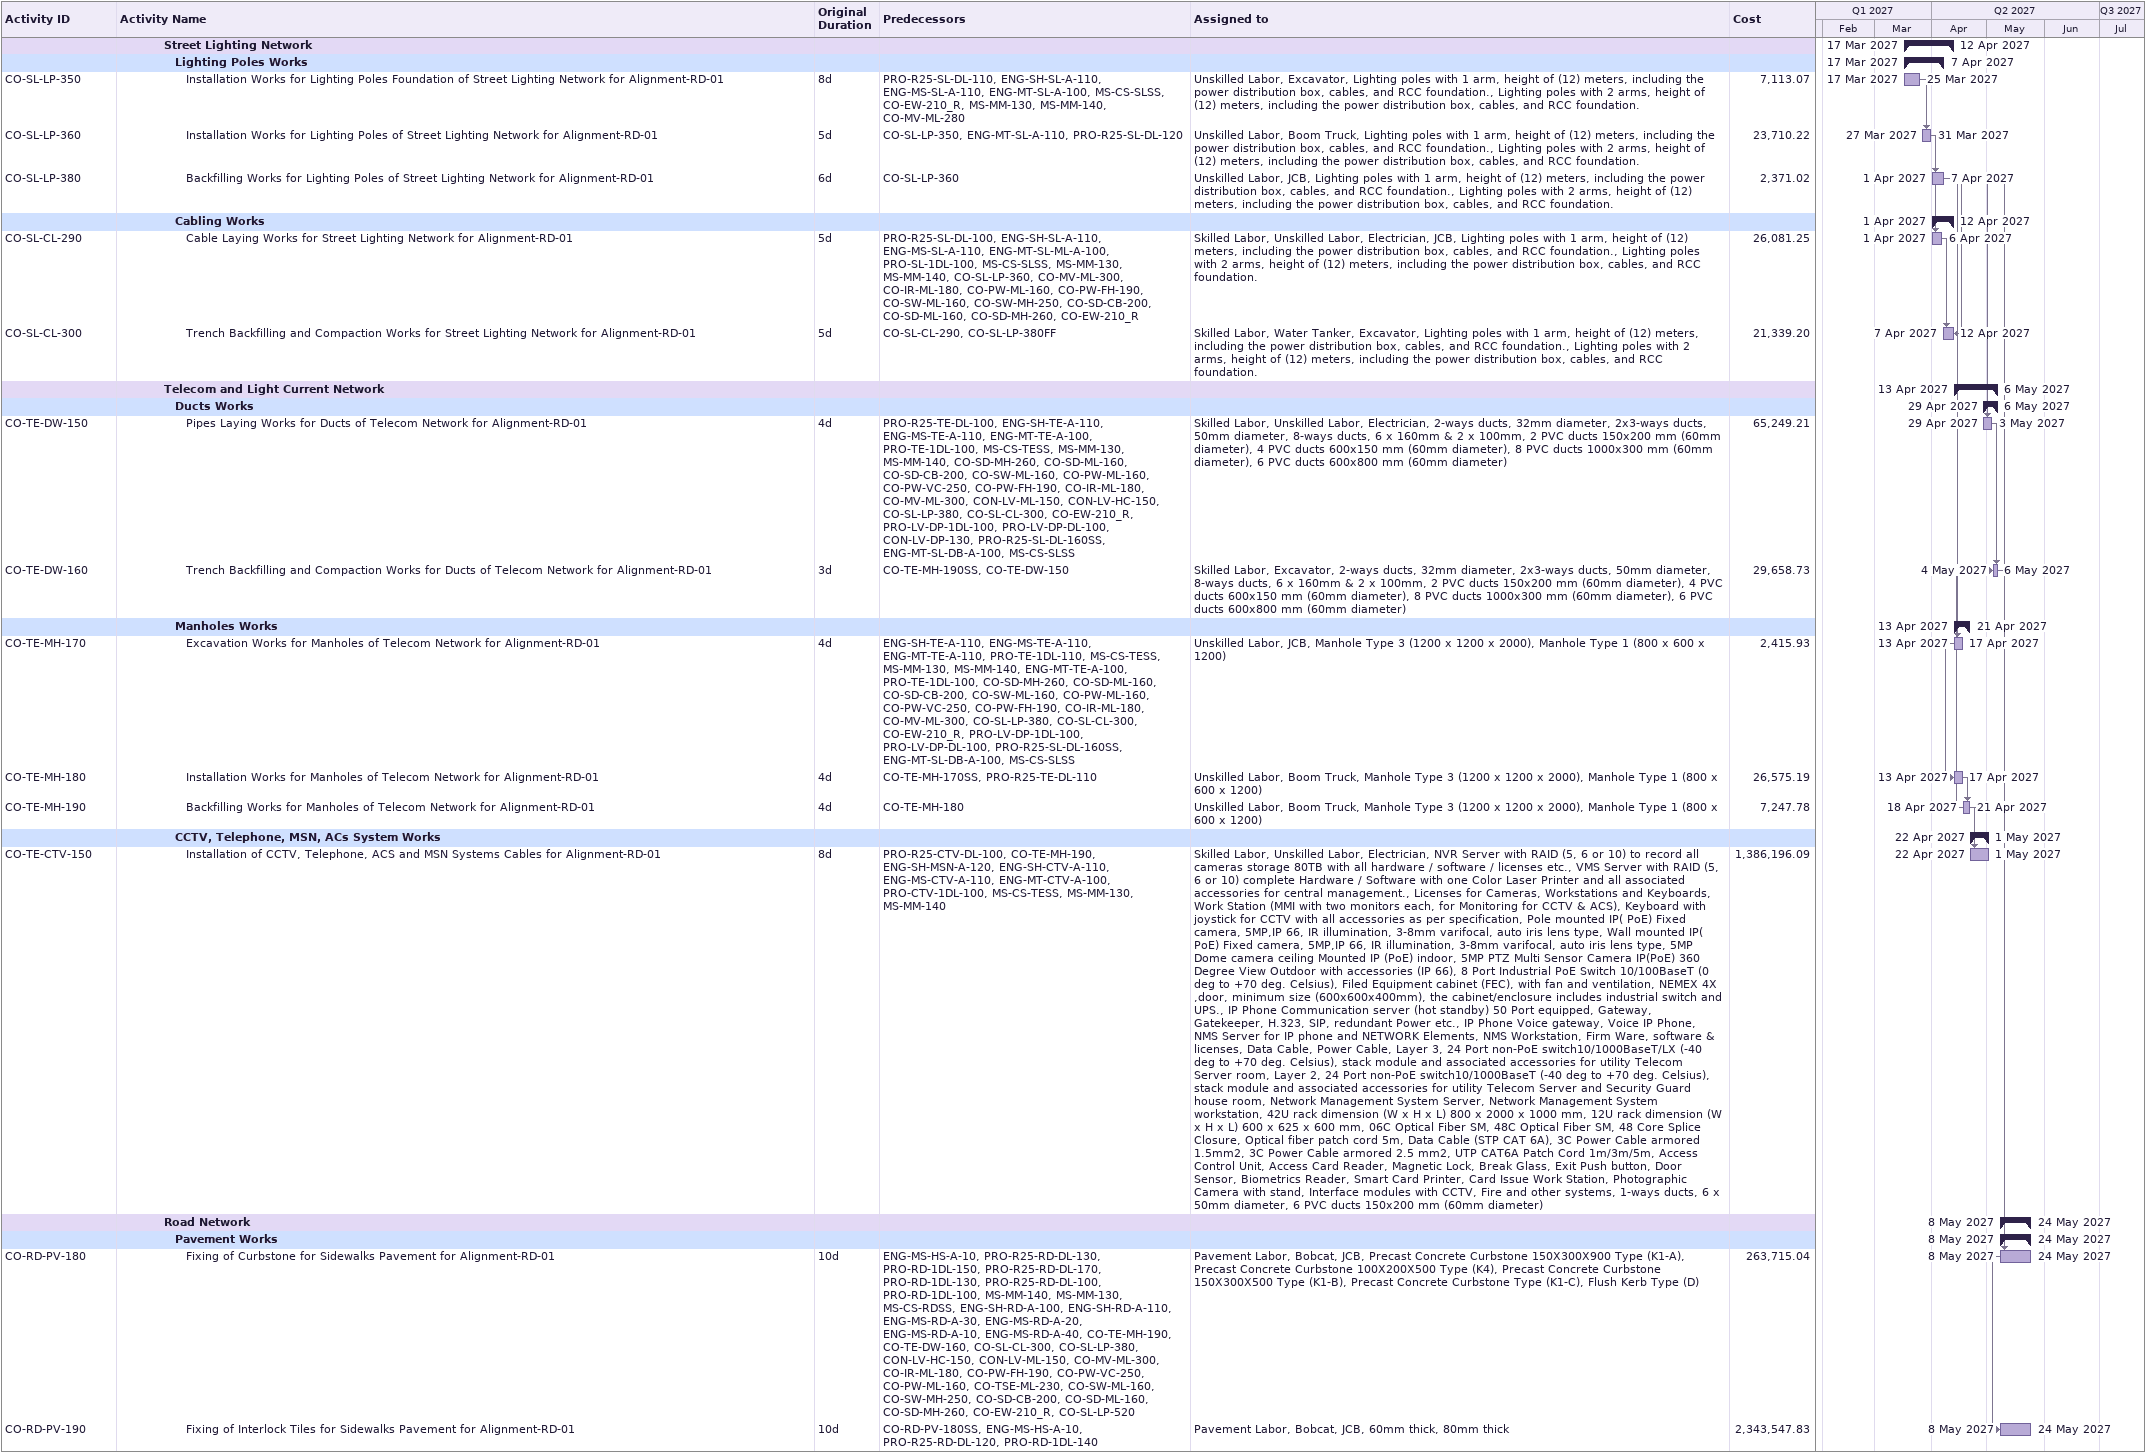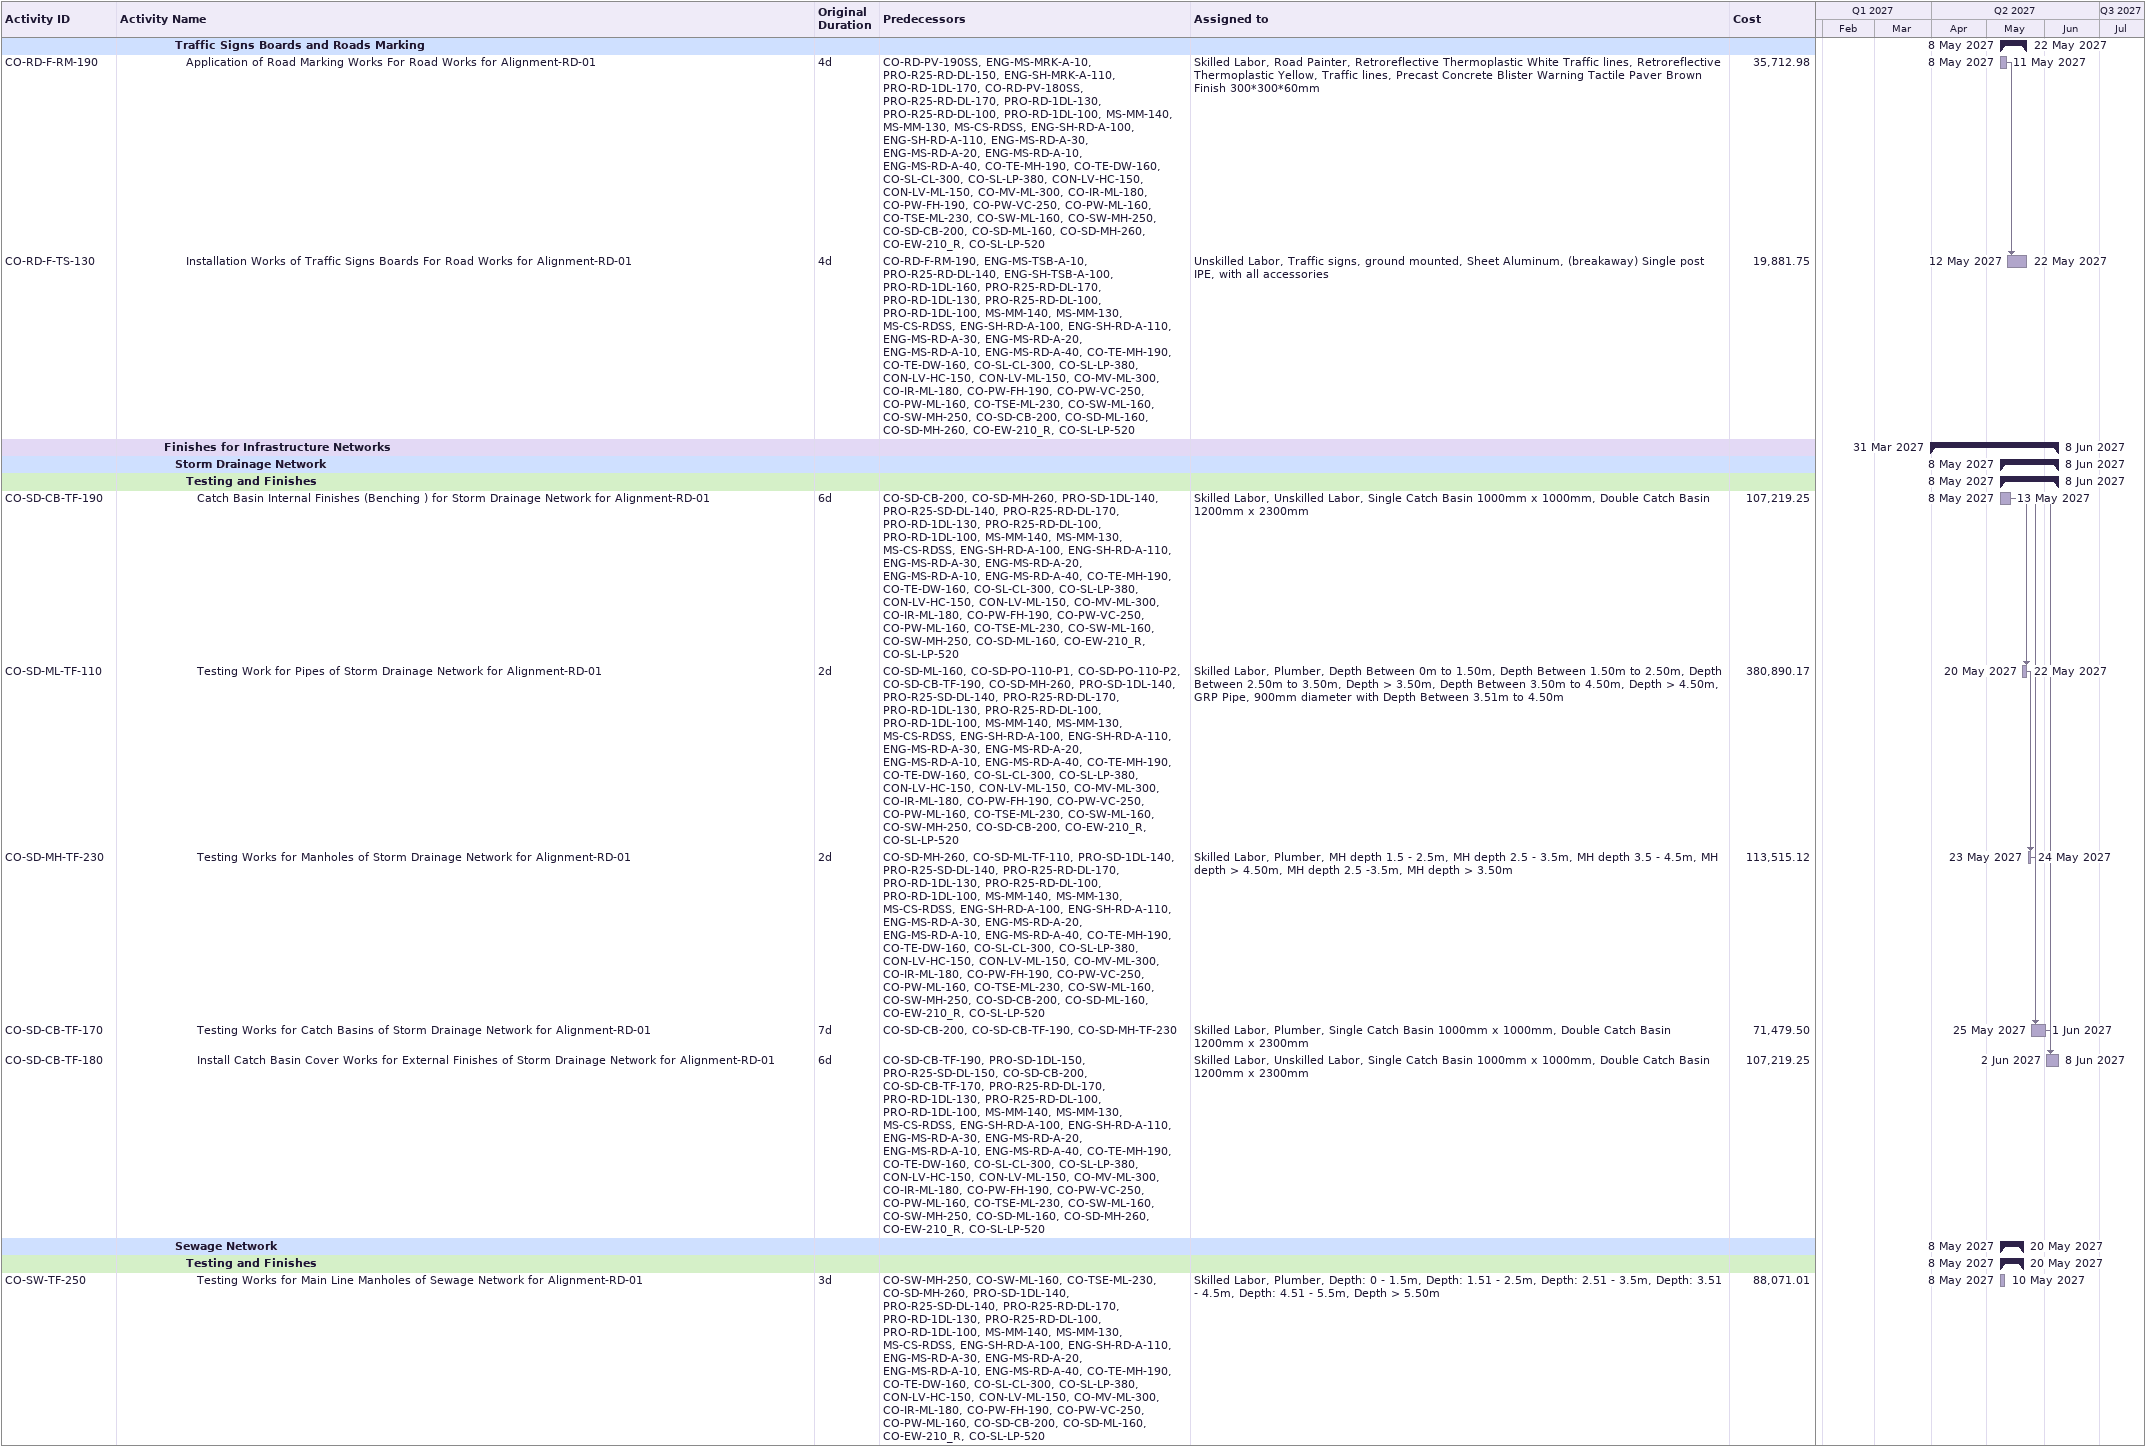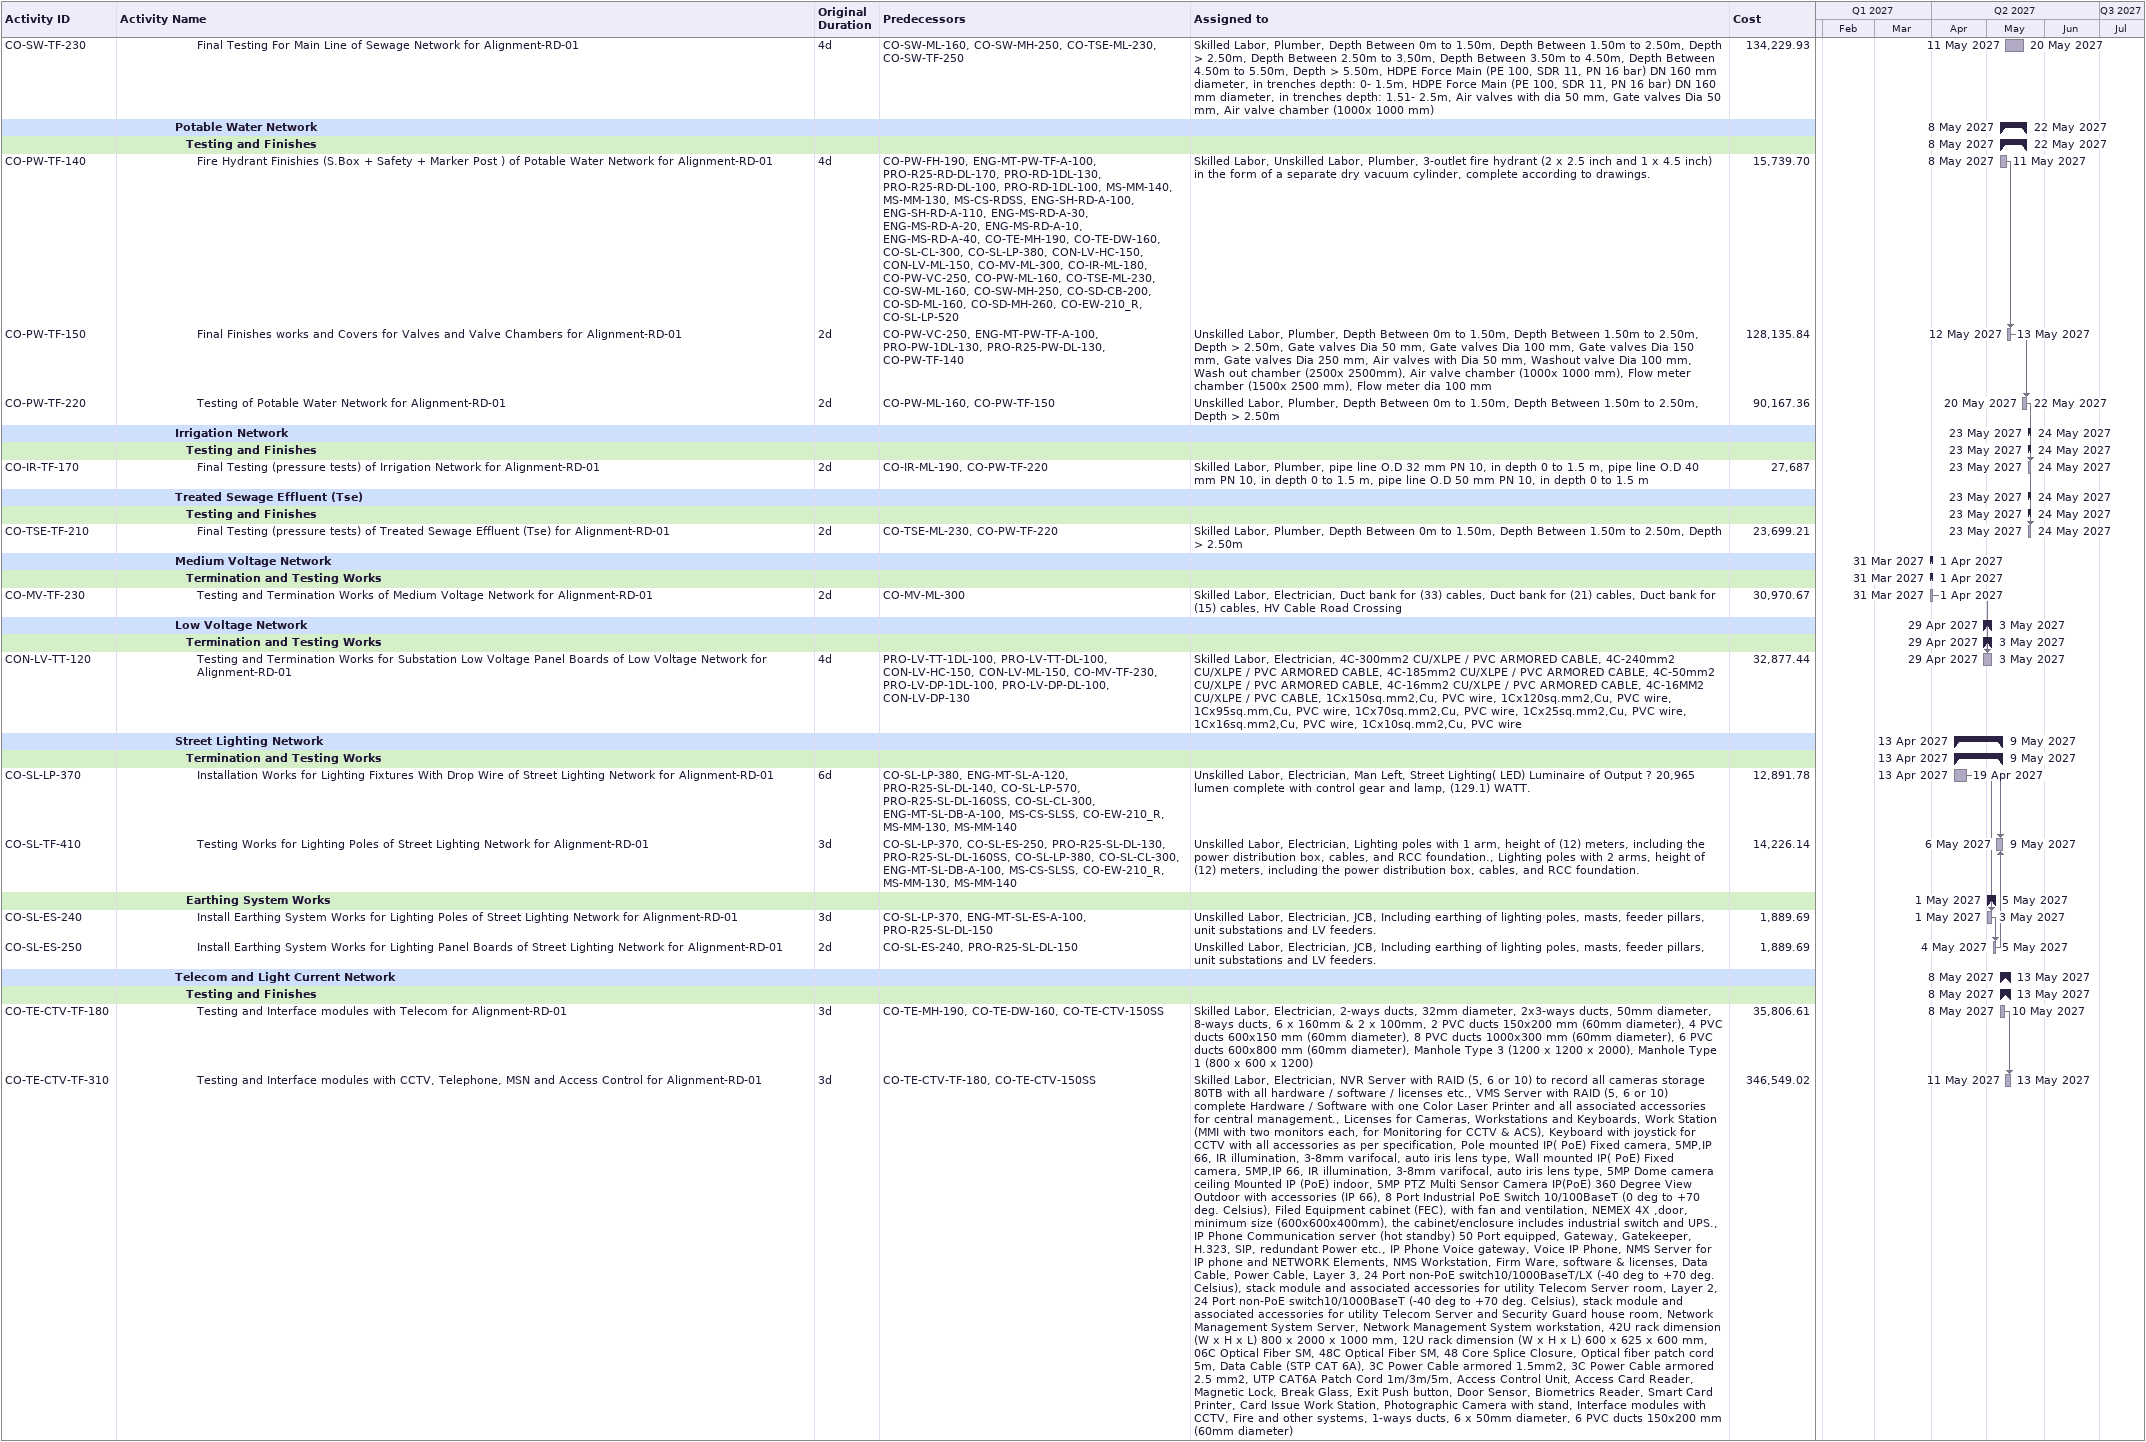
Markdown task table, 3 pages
| ID | Level | Task | Original duration | Start | Finish | Predecessors | Resources | Cost |
|---|---|---|---|---|---|---|---|---|
|  | 5 | **Street Lighting Network** |  | 2027-03-17 | 2027-04-12 |  |  |  |
|  | 6 | **Lighting Poles Works** |  | 2027-03-17 | 2027-04-07 |  |  |  |
| CO-SL-LP-350 | 7 | Installation Works for Lighting Poles Foundation of Street Lighting Network for Alignment-RD-01 | 8d | 2027-03-17 | 2027-03-25 | PRO-R25-SL-DL-110, ENG-SH-SL-A-110, ENG-MS-SL-A-110, ENG-MT-SL-A-100, MS-CS-SLSS, CO-EW-210_R, MS-MM-130, MS-MM-140, CO-MV-ML-280 | Unskilled Labor, Excavator, Lighting poles with 1 arm, height of (12) meters, including the power distribution box, cables, and RCC foundation., Lighting poles with 2 arms, height of (12) meters, including the power distribution box, cables, and RCC foundation. | 7113.07 |
| CO-SL-LP-360 | 7 | Installation Works for Lighting Poles of Street Lighting Network for Alignment-RD-01 | 5d | 2027-03-27 | 2027-03-31 | CO-SL-LP-350, ENG-MT-SL-A-110, PRO-R25-SL-DL-120 | Unskilled Labor, Boom Truck, Lighting poles with 1 arm, height of (12) meters, including the power distribution box, cables, and RCC foundation., Lighting poles with 2 arms, height of (12) meters, including the power distribution box, cables, and RCC foundation. | 23710.22 |
| CO-SL-LP-380 | 7 | Backfilling Works for Lighting Poles of Street Lighting Network for Alignment-RD-01 | 6d | 2027-04-01 | 2027-04-07 | CO-SL-LP-360 | Unskilled Labor, JCB, Lighting poles with 1 arm, height of (12) meters, including the power distribution box, cables, and RCC foundation., Lighting poles with 2 arms, height of (12) meters, including the power distribution box, cables, and RCC foundation. | 2371.02 |
|  | 6 | **Cabling Works** |  | 2027-04-01 | 2027-04-12 |  |  |  |
| CO-SL-CL-290 | 7 | Cable Laying Works for Street Lighting Network for Alignment-RD-01 | 5d | 2027-04-01 | 2027-04-06 | PRO-R25-SL-DL-100, ENG-SH-SL-A-110, ENG-MS-SL-A-110, ENG-MT-SL-ML-A-100, PRO-SL-1DL-100, MS-CS-SLSS, MS-MM-130, MS-MM-140, CO-SL-LP-360, CO-MV-ML-300, CO-IR-ML-180, CO-PW-ML-160, CO-PW-FH-190, CO-SW-ML-160, CO-SW-MH-250, CO-SD-CB-200, CO-SD-ML-160, CO-SD-MH-260, CO-EW-210_R | Skilled Labor, Unskilled Labor, Electrician, JCB, Lighting poles with 1 arm, height of (12) meters, including the power distribution box, cables, and RCC foundation., Lighting poles with 2 arms, height of (12) meters, including the power distribution box, cables, and RCC foundation. | 26081.25 |
| CO-SL-CL-300 | 7 | Trench Backfilling and Compaction Works for Street Lighting Network for Alignment-RD-01 | 5d | 2027-04-07 | 2027-04-12 | CO-SL-CL-290, CO-SL-LP-380FF | Skilled Labor, Water Tanker, Excavator, Lighting poles with 1 arm, height of (12) meters, including the power distribution box, cables, and RCC foundation., Lighting poles with 2 arms, height of (12) meters, including the power distribution box, cables, and RCC foundation. | 21339.20 |
|  | 5 | **Telecom and Light Current Network** |  | 2027-04-13 | 2027-05-06 |  |  |  |
|  | 6 | **Ducts Works** |  | 2027-04-29 | 2027-05-06 |  |  |  |
| CO-TE-DW-150 | 7 | Pipes Laying Works for Ducts of Telecom Network for Alignment-RD-01 | 4d | 2027-04-29 | 2027-05-03 | PRO-R25-TE-DL-100, ENG-SH-TE-A-110, ENG-MS-TE-A-110, ENG-MT-TE-A-100, PRO-TE-1DL-100, MS-CS-TESS, MS-MM-130, MS-MM-140, CO-SD-MH-260, CO-SD-ML-160, CO-SD-CB-200, CO-SW-ML-160, CO-PW-ML-160, CO-PW-VC-250, CO-PW-FH-190, CO-IR-ML-180, CO-MV-ML-300, CON-LV-ML-150, CON-LV-HC-150, CO-SL-LP-380, CO-SL-CL-300, CO-EW-210_R, PRO-LV-DP-1DL-100, PRO-LV-DP-DL-100, CON-LV-DP-130, PRO-R25-SL-DL-160SS, ENG-MT-SL-DB-A-100, MS-CS-SLSS | Skilled Labor, Unskilled Labor, Electrician, 2-ways ducts, 32mm diameter, 2x3-ways ducts, 50mm diameter, 8-ways ducts, 6 x 160mm & 2 x 100mm, 2 PVC ducts 150x200 mm (60mm diameter), 4 PVC ducts 600x150 mm (60mm diameter), 8 PVC ducts 1000x300 mm (60mm diameter), 6 PVC ducts 600x800 mm (60mm diameter) | 65249.21 |
| CO-TE-DW-160 | 7 | Trench Backfilling and Compaction Works for Ducts of Telecom Network for Alignment-RD-01 | 3d | 2027-05-04 | 2027-05-06 | CO-TE-MH-190SS, CO-TE-DW-150 | Skilled Labor, Excavator, 2-ways ducts, 32mm diameter, 2x3-ways ducts, 50mm diameter, 8-ways ducts, 6 x 160mm & 2 x 100mm, 2 PVC ducts 150x200 mm (60mm diameter), 4 PVC ducts 600x150 mm (60mm diameter), 8 PVC ducts 1000x300 mm (60mm diameter), 6 PVC ducts 600x800 mm (60mm diameter) | 29658.73 |
|  | 6 | **Manholes Works** |  | 2027-04-13 | 2027-04-21 |  |  |  |
| CO-TE-MH-170 | 7 | Excavation Works for Manholes of Telecom Network for Alignment-RD-01 | 4d | 2027-04-13 | 2027-04-17 | ENG-SH-TE-A-110, ENG-MS-TE-A-110, ENG-MT-TE-A-110, PRO-TE-1DL-110, MS-CS-TESS, MS-MM-130, MS-MM-140, ENG-MT-TE-A-100, PRO-TE-1DL-100, CO-SD-MH-260, CO-SD-ML-160, CO-SD-CB-200, CO-SW-ML-160, CO-PW-ML-160, CO-PW-VC-250, CO-PW-FH-190, CO-IR-ML-180, CO-MV-ML-300, CO-SL-LP-380, CO-SL-CL-300, CO-EW-210_R, PRO-LV-DP-1DL-100, PRO-LV-DP-DL-100, PRO-R25-SL-DL-160SS, ENG-MT-SL-DB-A-100, MS-CS-SLSS | Unskilled Labor, JCB, Manhole Type 3 (1200 x 1200 x 2000), Manhole Type 1 (800 x 600 x 1200) | 2415.93 |
| CO-TE-MH-180 | 7 | Installation Works for Manholes of Telecom Network for Alignment-RD-01 | 4d | 2027-04-13 | 2027-04-17 | CO-TE-MH-170SS, PRO-R25-TE-DL-110 | Unskilled Labor, Boom Truck, Manhole Type 3 (1200 x 1200 x 2000), Manhole Type 1 (800 x 600 x 1200) | 26575.19 |
| CO-TE-MH-190 | 7 | Backfilling Works for Manholes of Telecom Network for Alignment-RD-01 | 4d | 2027-04-18 | 2027-04-21 | CO-TE-MH-180 | Unskilled Labor, Boom Truck, Manhole Type 3 (1200 x 1200 x 2000), Manhole Type 1 (800 x 600 x 1200) | 7247.78 |
|  | 6 | **CCTV, Telephone, MSN, ACs System Works** |  | 2027-04-22 | 2027-05-01 |  |  |  |
| CO-TE-CTV-150 | 7 | Installation of CCTV, Telephone, ACS and MSN Systems Cables for Alignment-RD-01 | 8d | 2027-04-22 | 2027-05-01 | PRO-R25-CTV-DL-100, CO-TE-MH-190, ENG-SH-MSN-A-120, ENG-SH-CTV-A-110, ENG-MS-CTV-A-110, ENG-MT-CTV-A-100, PRO-CTV-1DL-100, MS-CS-TESS, MS-MM-130, MS-MM-140 | Skilled Labor, Unskilled Labor, Electrician, NVR Server with RAID (5, 6 or 10) to record all cameras storage 80TB with all hardware / software / licenses etc., VMS Server with RAID (5, 6 or 10) complete Hardware / Software with one Color Laser Printer and all associated accessories for central management., Licenses for Cameras, Workstations and Keyboards, Work Station (MMI with two monitors each, for Monitoring for CCTV & ACS), Keyboard with joystick for CCTV with all accessories as per specification, Pole mounted IP( PoE) Fixed camera, 5MP,IP 66, IR illumination, 3-8mm varifocal, auto iris lens type, Wall mounted IP( PoE) Fixed camera, 5MP,IP 66, IR illumination, 3-8mm varifocal, auto iris lens type, 5MP Dome camera ceiling Mounted IP (PoE) indoor, 5MP PTZ Multi Sensor Camera IP(PoE) 360 Degree View Outdoor with accessories (IP 66), 8 Port Industrial PoE Switch 10/100BaseT (0 deg to +70 deg. Celsius), Filed Equipment cabinet (FEC), with fan and ventilation, NEMEX 4X ,door, minimum size (600x600x400mm), the cabinet/enclosure includes industrial switch and UPS., IP Phone Communication server (hot standby) 50 Port equipped, Gateway, Gatekeeper, H.323, SIP, redundant Power etc., IP Phone Voice gateway, Voice IP Phone, NMS Server for IP phone and NETWORK Elements, NMS Workstation, Firm Ware, software & licenses, Data Cable, Power Cable, Layer 3, 24 Port non-PoE switch10/1000BaseT/LX (-40 deg to +70 deg. Celsius), stack module and associated accessories for utility Telecom Server room, Layer 2, 24 Port non-PoE switch10/1000BaseT (-40 deg to +70 deg. Celsius), stack module and associated accessories for utility Telecom Server and Security Guard house room, Network Management System Server, Network Management System workstation, 42U rack dimension (W x H x L) 800 x 2000 x 1000 mm, 12U rack dimension (W x H x L) 600 x 625 x 600 mm, 06C Optical Fiber SM, 48C Optical Fiber SM, 48 Core Splice Closure, Optical fiber patch cord 5m, Data Cable (STP CAT 6A), 3C Power Cable armored 1.5mm2, 3C Power Cable armored 2.5 mm2, UTP CAT6A Patch Cord 1m/3m/5m, Access Control Unit, Access Card Reader, Magnetic Lock, Break Glass, Exit Push button, Door Sensor, Biometrics Reader, Smart Card Printer, Card Issue Work Station, Photographic Camera with stand, Interface modules with CCTV, Fire and other systems, 1-ways ducts, 6 x 50mm diameter, 6 PVC ducts 150x200 mm (60mm diameter) | 1386196.09 |
|  | 5 | **Road Network** |  | 2027-05-08 | 2027-05-24 |  |  |  |
|  | 6 | **Pavement Works** |  | 2027-05-08 | 2027-05-24 |  |  |  |
| CO-RD-PV-180 | 7 | Fixing of Curbstone for Sidewalks Pavement for Alignment-RD-01 | 10d | 2027-05-08 | 2027-05-24 | ENG-MS-HS-A-10, PRO-R25-RD-DL-130, PRO-RD-1DL-150, PRO-R25-RD-DL-170, PRO-RD-1DL-130, PRO-R25-RD-DL-100, PRO-RD-1DL-100, MS-MM-140, MS-MM-130, MS-CS-RDSS, ENG-SH-RD-A-100, ENG-SH-RD-A-110, ENG-MS-RD-A-30, ENG-MS-RD-A-20, ENG-MS-RD-A-10, ENG-MS-RD-A-40, CO-TE-MH-190, CO-TE-DW-160, CO-SL-CL-300, CO-SL-LP-380, CON-LV-HC-150, CON-LV-ML-150, CO-MV-ML-300, CO-IR-ML-180, CO-PW-FH-190, CO-PW-VC-250, CO-PW-ML-160, CO-TSE-ML-230, CO-SW-ML-160, CO-SW-MH-250, CO-SD-CB-200, CO-SD-ML-160, CO-SD-MH-260, CO-EW-210_R, CO-SL-LP-520 | Pavement Labor, Bobcat, JCB, Precast Concrete Curbstone 150X300X900 Type (K1-A), Precast Concrete Curbstone 100X200X500 Type (K4), Precast Concrete Curbstone 150X300X500 Type (K1-B), Precast Concrete Curbstone Type (K1-C), Flush Kerb Type (D) | 263715.04 |
| CO-RD-PV-190 | 7 | Fixing of Interlock Tiles for Sidewalks Pavement for Alignment-RD-01 | 10d | 2027-05-08 | 2027-05-24 | CO-RD-PV-180SS, ENG-MS-HS-A-10, PRO-R25-RD-DL-120, PRO-RD-1DL-140 | Pavement Labor, Bobcat, JCB, 60mm thick, 80mm thick | 2343547.83 |
|  | 6 | **Traffic Signs Boards and Roads Marking** |  | 2027-05-08 | 2027-05-22 |  |  |  |
| CO-RD-F-RM-190 | 7 | Application of Road Marking Works For Road Works for Alignment-RD-01 | 4d | 2027-05-08 | 2027-05-11 | CO-RD-PV-190SS, ENG-MS-MRK-A-10, PRO-R25-RD-DL-150, ENG-SH-MRK-A-110, PRO-RD-1DL-170, CO-RD-PV-180SS, PRO-R25-RD-DL-170, PRO-RD-1DL-130, PRO-R25-RD-DL-100, PRO-RD-1DL-100, MS-MM-140, MS-MM-130, MS-CS-RDSS, ENG-SH-RD-A-100, ENG-SH-RD-A-110, ENG-MS-RD-A-30, ENG-MS-RD-A-20, ENG-MS-RD-A-10, ENG-MS-RD-A-40, CO-TE-MH-190, CO-TE-DW-160, CO-SL-CL-300, CO-SL-LP-380, CON-LV-HC-150, CON-LV-ML-150, CO-MV-ML-300, CO-IR-ML-180, CO-PW-FH-190, CO-PW-VC-250, CO-PW-ML-160, CO-TSE-ML-230, CO-SW-ML-160, CO-SW-MH-250, CO-SD-CB-200, CO-SD-ML-160, CO-SD-MH-260, CO-EW-210_R, CO-SL-LP-520 | Skilled Labor, Road Painter, Retroreflective Thermoplastic White Traffic lines, Retroreflective Thermoplastic Yellow, Traffic lines, Precast Concrete Blister Warning Tactile Paver Brown Finish 300*300*60mm | 35712.98 |
| CO-RD-F-TS-130 | 7 | Installation Works of Traffic Signs Boards For Road Works for Alignment-RD-01 | 4d | 2027-05-12 | 2027-05-22 | CO-RD-F-RM-190, ENG-MS-TSB-A-10, PRO-R25-RD-DL-140, ENG-SH-TSB-A-100, PRO-RD-1DL-160, PRO-R25-RD-DL-170, PRO-RD-1DL-130, PRO-R25-RD-DL-100, PRO-RD-1DL-100, MS-MM-140, MS-MM-130, MS-CS-RDSS, ENG-SH-RD-A-100, ENG-SH-RD-A-110, ENG-MS-RD-A-30, ENG-MS-RD-A-20, ENG-MS-RD-A-10, ENG-MS-RD-A-40, CO-TE-MH-190, CO-TE-DW-160, CO-SL-CL-300, CO-SL-LP-380, CON-LV-HC-150, CON-LV-ML-150, CO-MV-ML-300, CO-IR-ML-180, CO-PW-FH-190, CO-PW-VC-250, CO-PW-ML-160, CO-TSE-ML-230, CO-SW-ML-160, CO-SW-MH-250, CO-SD-CB-200, CO-SD-ML-160, CO-SD-MH-260, CO-EW-210_R, CO-SL-LP-520 | Unskilled Labor, Traffic signs, ground mounted, Sheet Aluminum, (breakaway) Single post IPE, with all accessories | 19881.75 |
|  | 5 | **Finishes for Infrastructure Networks** |  | 2027-03-31 | 2027-06-08 |  |  |  |
|  | 6 | **Storm Drainage Network** |  | 2027-05-08 | 2027-06-08 |  |  |  |
|  | 7 | **Testing and Finishes** |  | 2027-05-08 | 2027-06-08 |  |  |  |
| CO-SD-CB-TF-190 | 8 | Catch Basin Internal Finishes (Benching ) for Storm Drainage Network for Alignment-RD-01 | 6d | 2027-05-08 | 2027-05-13 | CO-SD-CB-200, CO-SD-MH-260, PRO-SD-1DL-140, PRO-R25-SD-DL-140, PRO-R25-RD-DL-170, PRO-RD-1DL-130, PRO-R25-RD-DL-100, PRO-RD-1DL-100, MS-MM-140, MS-MM-130, MS-CS-RDSS, ENG-SH-RD-A-100, ENG-SH-RD-A-110, ENG-MS-RD-A-30, ENG-MS-RD-A-20, ENG-MS-RD-A-10, ENG-MS-RD-A-40, CO-TE-MH-190, CO-TE-DW-160, CO-SL-CL-300, CO-SL-LP-380, CON-LV-HC-150, CON-LV-ML-150, CO-MV-ML-300, CO-IR-ML-180, CO-PW-FH-190, CO-PW-VC-250, CO-PW-ML-160, CO-TSE-ML-230, CO-SW-ML-160, CO-SW-MH-250, CO-SD-ML-160, CO-EW-210_R, CO-SL-LP-520 | Skilled Labor, Unskilled Labor, Single Catch Basin 1000mm x 1000mm, Double Catch Basin 1200mm x 2300mm | 107219.25 |
| CO-SD-ML-TF-110 | 8 | Testing Work for Pipes of Storm Drainage Network for Alignment-RD-01 | 2d | 2027-05-20 | 2027-05-22 | CO-SD-ML-160, CO-SD-PO-110-P1, CO-SD-PO-110-P2, CO-SD-CB-TF-190, CO-SD-MH-260, PRO-SD-1DL-140, PRO-R25-SD-DL-140, PRO-R25-RD-DL-170, PRO-RD-1DL-130, PRO-R25-RD-DL-100, PRO-RD-1DL-100, MS-MM-140, MS-MM-130, MS-CS-RDSS, ENG-SH-RD-A-100, ENG-SH-RD-A-110, ENG-MS-RD-A-30, ENG-MS-RD-A-20, ENG-MS-RD-A-10, ENG-MS-RD-A-40, CO-TE-MH-190, CO-TE-DW-160, CO-SL-CL-300, CO-SL-LP-380, CON-LV-HC-150, CON-LV-ML-150, CO-MV-ML-300, CO-IR-ML-180, CO-PW-FH-190, CO-PW-VC-250, CO-PW-ML-160, CO-TSE-ML-230, CO-SW-ML-160, CO-SW-MH-250, CO-SD-CB-200, CO-EW-210_R, CO-SL-LP-520 | Skilled Labor, Plumber, Depth Between 0m to 1.50m, Depth Between 1.50m to 2.50m, Depth Between 2.50m to 3.50m, Depth > 3.50m, Depth Between 3.50m to 4.50m, Depth > 4.50m, GRP Pipe, 900mm diameter with Depth Between 3.51m to 4.50m | 380890.17 |
| CO-SD-MH-TF-230 | 8 | Testing Works for Manholes of Storm Drainage Network for Alignment-RD-01 | 2d | 2027-05-23 | 2027-05-24 | CO-SD-MH-260, CO-SD-ML-TF-110, PRO-SD-1DL-140, PRO-R25-SD-DL-140, PRO-R25-RD-DL-170, PRO-RD-1DL-130, PRO-R25-RD-DL-100, PRO-RD-1DL-100, MS-MM-140, MS-MM-130, MS-CS-RDSS, ENG-SH-RD-A-100, ENG-SH-RD-A-110, ENG-MS-RD-A-30, ENG-MS-RD-A-20, ENG-MS-RD-A-10, ENG-MS-RD-A-40, CO-TE-MH-190, CO-TE-DW-160, CO-SL-CL-300, CO-SL-LP-380, CON-LV-HC-150, CON-LV-ML-150, CO-MV-ML-300, CO-IR-ML-180, CO-PW-FH-190, CO-PW-VC-250, CO-PW-ML-160, CO-TSE-ML-230, CO-SW-ML-160, CO-SW-MH-250, CO-SD-CB-200, CO-SD-ML-160, CO-EW-210_R, CO-SL-LP-520 | Skilled Labor, Plumber, MH depth 1.5 - 2.5m, MH depth 2.5 - 3.5m, MH depth 3.5 - 4.5m, MH depth > 4.50m, MH depth 2.5 -3.5m, MH depth > 3.50m | 113515.12 |
| CO-SD-CB-TF-170 | 8 | Testing Works for Catch Basins of Storm Drainage Network for Alignment-RD-01 | 7d | 2027-05-25 | 2027-06-01 | CO-SD-CB-200, CO-SD-CB-TF-190, CO-SD-MH-TF-230 | Skilled Labor, Plumber, Single Catch Basin 1000mm x 1000mm, Double Catch Basin 1200mm x 2300mm | 71479.50 |
| CO-SD-CB-TF-180 | 8 | Install Catch Basin Cover Works for External Finishes of Storm Drainage Network for Alignment-RD-01 | 6d | 2027-06-02 | 2027-06-08 | CO-SD-CB-TF-190, PRO-SD-1DL-150, PRO-R25-SD-DL-150, CO-SD-CB-200, CO-SD-CB-TF-170, PRO-R25-RD-DL-170, PRO-RD-1DL-130, PRO-R25-RD-DL-100, PRO-RD-1DL-100, MS-MM-140, MS-MM-130, MS-CS-RDSS, ENG-SH-RD-A-100, ENG-SH-RD-A-110, ENG-MS-RD-A-30, ENG-MS-RD-A-20, ENG-MS-RD-A-10, ENG-MS-RD-A-40, CO-TE-MH-190, CO-TE-DW-160, CO-SL-CL-300, CO-SL-LP-380, CON-LV-HC-150, CON-LV-ML-150, CO-MV-ML-300, CO-IR-ML-180, CO-PW-FH-190, CO-PW-VC-250, CO-PW-ML-160, CO-TSE-ML-230, CO-SW-ML-160, CO-SW-MH-250, CO-SD-ML-160, CO-SD-MH-260, CO-EW-210_R, CO-SL-LP-520 | Skilled Labor, Unskilled Labor, Single Catch Basin 1000mm x 1000mm, Double Catch Basin 1200mm x 2300mm | 107219.25 |
|  | 6 | **Sewage Network** |  | 2027-05-08 | 2027-05-20 |  |  |  |
|  | 7 | **Testing and Finishes** |  | 2027-05-08 | 2027-05-20 |  |  |  |
| CO-SW-TF-250 | 8 | Testing Works for Main Line Manholes of Sewage Network for Alignment-RD-01 | 3d | 2027-05-08 | 2027-05-10 | CO-SW-MH-250, CO-SW-ML-160, CO-TSE-ML-230, CO-SD-MH-260, PRO-SD-1DL-140, PRO-R25-SD-DL-140, PRO-R25-RD-DL-170, PRO-RD-1DL-130, PRO-R25-RD-DL-100, PRO-RD-1DL-100, MS-MM-140, MS-MM-130, MS-CS-RDSS, ENG-SH-RD-A-100, ENG-SH-RD-A-110, ENG-MS-RD-A-30, ENG-MS-RD-A-20, ENG-MS-RD-A-10, ENG-MS-RD-A-40, CO-TE-MH-190, CO-TE-DW-160, CO-SL-CL-300, CO-SL-LP-380, CON-LV-HC-150, CON-LV-ML-150, CO-MV-ML-300, CO-IR-ML-180, CO-PW-FH-190, CO-PW-VC-250, CO-PW-ML-160, CO-SD-CB-200, CO-SD-ML-160, CO-EW-210_R, CO-SL-LP-520 | Skilled Labor, Plumber, Depth: 0 - 1.5m, Depth: 1.51 - 2.5m, Depth: 2.51 - 3.5m, Depth: 3.51 - 4.5m, Depth: 4.51 - 5.5m, Depth > 5.50m | 88071.01 |
| CO-SW-TF-230 | 8 | Final Testing For Main Line of Sewage Network for Alignment-RD-01 | 4d | 2027-05-11 | 2027-05-20 | CO-SW-ML-160, CO-SW-MH-250, CO-TSE-ML-230, CO-SW-TF-250 | Skilled Labor, Plumber, Depth Between 0m to 1.50m, Depth Between 1.50m to 2.50m, Depth > 2.50m, Depth Between 2.50m to 3.50m, Depth Between 3.50m to 4.50m, Depth Between 4.50m to 5.50m, Depth > 5.50m, HDPE Force Main (PE 100, SDR 11, PN 16 bar) DN 160 mm diameter, in trenches depth: 0- 1.5m, HDPE Force Main (PE 100, SDR 11, PN 16 bar) DN 160 mm diameter, in trenches depth: 1.51- 2.5m, Air valves with dia 50 mm, Gate valves Dia 50 mm, Air valve chamber (1000x 1000 mm) | 134229.93 |
|  | 6 | **Potable Water Network** |  | 2027-05-08 | 2027-05-22 |  |  |  |
|  | 7 | **Testing and Finishes** |  | 2027-05-08 | 2027-05-22 |  |  |  |
| CO-PW-TF-140 | 8 | Fire Hydrant Finishies (S.Box + Safety + Marker Post ) of Potable Water Network for Alignment-RD-01 | 4d | 2027-05-08 | 2027-05-11 | CO-PW-FH-190, ENG-MT-PW-TF-A-100, PRO-R25-RD-DL-170, PRO-RD-1DL-130, PRO-R25-RD-DL-100, PRO-RD-1DL-100, MS-MM-140, MS-MM-130, MS-CS-RDSS, ENG-SH-RD-A-100, ENG-SH-RD-A-110, ENG-MS-RD-A-30, ENG-MS-RD-A-20, ENG-MS-RD-A-10, ENG-MS-RD-A-40, CO-TE-MH-190, CO-TE-DW-160, CO-SL-CL-300, CO-SL-LP-380, CON-LV-HC-150, CON-LV-ML-150, CO-MV-ML-300, CO-IR-ML-180, CO-PW-VC-250, CO-PW-ML-160, CO-TSE-ML-230, CO-SW-ML-160, CO-SW-MH-250, CO-SD-CB-200, CO-SD-ML-160, CO-SD-MH-260, CO-EW-210_R, CO-SL-LP-520 | Skilled Labor, Unskilled Labor, Plumber, 3-outlet fire hydrant (2 x 2.5 inch and 1 x 4.5 inch) in the form of a separate dry vacuum cylinder, complete according to drawings. | 15739.70 |
| CO-PW-TF-150 | 8 | Final Finishes works and Covers for Valves and Valve Chambers for Alignment-RD-01 | 2d | 2027-05-12 | 2027-05-13 | CO-PW-VC-250, ENG-MT-PW-TF-A-100, PRO-PW-1DL-130, PRO-R25-PW-DL-130, CO-PW-TF-140 | Unskilled Labor, Plumber, Depth Between 0m to 1.50m, Depth Between 1.50m to 2.50m, Depth > 2.50m, Gate valves Dia 50 mm, Gate valves Dia 100 mm, Gate valves Dia 150 mm, Gate valves Dia 250 mm, Air valves with Dia 50 mm, Washout valve Dia 100 mm, Wash out chamber (2500x 2500mm), Air valve chamber (1000x 1000 mm), Flow meter chamber (1500x 2500 mm), Flow meter dia 100 mm | 128135.84 |
| CO-PW-TF-220 | 8 | Testing of Potable Water Network for Alignment-RD-01 | 2d | 2027-05-20 | 2027-05-22 | CO-PW-ML-160, CO-PW-TF-150 | Unskilled Labor, Plumber, Depth Between 0m to 1.50m, Depth Between 1.50m to 2.50m, Depth > 2.50m | 90167.36 |
|  | 6 | **Irrigation Network** |  | 2027-05-23 | 2027-05-24 |  |  |  |
|  | 7 | **Testing and Finishes** |  | 2027-05-23 | 2027-05-24 |  |  |  |
| CO-IR-TF-170 | 8 | Final Testing (pressure tests) of Irrigation Network for Alignment-RD-01 | 2d | 2027-05-23 | 2027-05-24 | CO-IR-ML-190, CO-PW-TF-220 | Skilled Labor, Plumber, pipe line O.D 32 mm PN 10, in depth 0 to 1.5 m, pipe line O.D 40 mm PN 10, in depth 0 to 1.5 m, pipe line O.D 50 mm PN 10, in depth 0 to 1.5 m | 27687 |
|  | 6 | **Treated Sewage Effluent (Tse)** |  | 2027-05-23 | 2027-05-24 |  |  |  |
|  | 7 | **Testing and Finishes** |  | 2027-05-23 | 2027-05-24 |  |  |  |
| CO-TSE-TF-210 | 8 | Final Testing (pressure tests) of Treated Sewage Effluent (Tse) for Alignment-RD-01 | 2d | 2027-05-23 | 2027-05-24 | CO-TSE-ML-230, CO-PW-TF-220 | Skilled Labor, Plumber, Depth Between 0m to 1.50m, Depth Between 1.50m to 2.50m, Depth > 2.50m | 23699.21 |
|  | 6 | **Medium Voltage Network** |  | 2027-03-31 | 2027-04-01 |  |  |  |
|  | 7 | **Termination and Testing Works** |  | 2027-03-31 | 2027-04-01 |  |  |  |
| CO-MV-TF-230 | 8 | Testing and Termination Works of Medium Voltage Network for Alignment-RD-01 | 2d | 2027-03-31 | 2027-04-01 | CO-MV-ML-300 | Skilled Labor, Electrician, Duct bank for (33) cables, Duct bank for (21) cables, Duct bank for (15) cables, HV Cable Road Crossing | 30970.67 |
|  | 6 | **Low Voltage Network** |  | 2027-04-29 | 2027-05-03 |  |  |  |
|  | 7 | **Termination and Testing Works** |  | 2027-04-29 | 2027-05-03 |  |  |  |
| CON-LV-TT-120 | 8 | Testing and Termination Works for Substation Low Voltage Panel Boards of Low Voltage Network for Alignment-RD-01 | 4d | 2027-04-29 | 2027-05-03 | PRO-LV-TT-1DL-100, PRO-LV-TT-DL-100, CON-LV-HC-150, CON-LV-ML-150, CO-MV-TF-230, PRO-LV-DP-1DL-100, PRO-LV-DP-DL-100, CON-LV-DP-130 | Skilled Labor, Electrician, 4C-300mm2 CU/XLPE / PVC ARMORED CABLE, 4C-240mm2 CU/XLPE / PVC ARMORED CABLE, 4C-185mm2 CU/XLPE / PVC ARMORED CABLE, 4C-50mm2 CU/XLPE / PVC ARMORED CABLE, 4C-16mm2 CU/XLPE / PVC ARMORED CABLE, 4C-16MM2 CU/XLPE / PVC CABLE, 1Cx150sq.mm2,Cu, PVC wire, 1Cx120sq.mm2,Cu, PVC wire, 1Cx95sq.mm,Cu, PVC wire, 1Cx70sq.mm2,Cu, PVC wire, 1Cx25sq.mm2,Cu, PVC wire, 1Cx16sq.mm2,Cu, PVC wire, 1Cx10sq.mm2,Cu, PVC wire | 32877.44 |
|  | 6 | **Street Lighting Network** |  | 2027-04-13 | 2027-05-09 |  |  |  |
|  | 7 | **Termination and Testing Works** |  | 2027-04-13 | 2027-05-09 |  |  |  |
| CO-SL-LP-370 | 8 | Installation Works for Lighting Fixtures With Drop Wire of Street Lighting Network for Alignment-RD-01 | 6d | 2027-04-13 | 2027-04-19 | CO-SL-LP-380, ENG-MT-SL-A-120, PRO-R25-SL-DL-140, CO-SL-LP-570, PRO-R25-SL-DL-160SS, CO-SL-CL-300, ENG-MT-SL-DB-A-100, MS-CS-SLSS, CO-EW-210_R, MS-MM-130, MS-MM-140 | Unskilled Labor, Electrician, Man Left, Street Lighting( LED) Luminaire of Output ? 20,965 lumen complete with control gear and lamp, (129.1) WATT. | 12891.78 |
| CO-SL-TF-410 | 8 | Testing Works for Lighting Poles of Street Lighting Network for Alignment-RD-01 | 3d | 2027-05-06 | 2027-05-09 | CO-SL-LP-370, CO-SL-ES-250, PRO-R25-SL-DL-130, PRO-R25-SL-DL-160SS, CO-SL-LP-380, CO-SL-CL-300, ENG-MT-SL-DB-A-100, MS-CS-SLSS, CO-EW-210_R, MS-MM-130, MS-MM-140 | Unskilled Labor, Electrician, Lighting poles with 1 arm, height of (12) meters, including the power distribution box, cables, and RCC foundation., Lighting poles with 2 arms, height of (12) meters, including the power distribution box, cables, and RCC foundation. | 14226.14 |
|  | 7 | **Earthing System Works** |  | 2027-05-01 | 2027-05-05 |  |  |  |
| CO-SL-ES-240 | 8 | Install Earthing System Works for Lighting Poles of Street Lighting Network for Alignment-RD-01 | 3d | 2027-05-01 | 2027-05-03 | CO-SL-LP-370, ENG-MT-SL-ES-A-100, PRO-R25-SL-DL-150 | Unskilled Labor, Electrician, JCB, Including earthing of lighting poles, masts, feeder pillars, unit substations and LV feeders. | 1889.69 |
| CO-SL-ES-250 | 8 | Install Earthing System Works for Lighting Panel Boards of Street Lighting Network for Alignment-RD-01 | 2d | 2027-05-04 | 2027-05-05 | CO-SL-ES-240, PRO-R25-SL-DL-150 | Unskilled Labor, Electrician, JCB, Including earthing of lighting poles, masts, feeder pillars, unit substations and LV feeders. | 1889.69 |
|  | 6 | **Telecom and Light Current Network** |  | 2027-05-08 | 2027-05-13 |  |  |  |
|  | 7 | **Testing and Finishes** |  | 2027-05-08 | 2027-05-13 |  |  |  |
| CO-TE-CTV-TF-180 | 8 | Testing and Interface modules with Telecom for Alignment-RD-01 | 3d | 2027-05-08 | 2027-05-10 | CO-TE-MH-190, CO-TE-DW-160, CO-TE-CTV-150SS | Skilled Labor, Electrician, 2-ways ducts, 32mm diameter, 2x3-ways ducts, 50mm diameter, 8-ways ducts, 6 x 160mm & 2 x 100mm, 2 PVC ducts 150x200 mm (60mm diameter), 4 PVC ducts 600x150 mm (60mm diameter), 8 PVC ducts 1000x300 mm (60mm diameter), 6 PVC ducts 600x800 mm (60mm diameter), Manhole Type 3 (1200 x 1200 x 2000), Manhole Type 1 (800 x 600 x 1200) | 35806.61 |
| CO-TE-CTV-TF-310 | 8 | Testing and Interface modules with CCTV, Telephone, MSN and Access Control for Alignment-RD-01 | 3d | 2027-05-11 | 2027-05-13 | CO-TE-CTV-TF-180, CO-TE-CTV-150SS | Skilled Labor, Electrician, NVR Server with RAID (5, 6 or 10) to record all cameras storage 80TB with all hardware / software / licenses etc., VMS Server with RAID (5, 6 or 10) complete Hardware / Software with one Color Laser Printer and all associated accessories for central management., Licenses for Cameras, Workstations and Keyboards, Work Station (MMI with two monitors each, for Monitoring for CCTV & ACS), Keyboard with joystick for CCTV with all accessories as per specification, Pole mounted IP( PoE) Fixed camera, 5MP,IP 66, IR illumination, 3-8mm varifocal, auto iris lens type, Wall mounted IP( PoE) Fixed camera, 5MP,IP 66, IR illumination, 3-8mm varifocal, auto iris lens type, 5MP Dome camera ceiling Mounted IP (PoE) indoor, 5MP PTZ Multi Sensor Camera IP(PoE) 360 Degree View Outdoor with accessories (IP 66), 8 Port Industrial PoE Switch 10/100BaseT (0 deg to +70 deg. Celsius), Filed Equipment cabinet (FEC), with fan and ventilation, NEMEX 4X ,door, minimum size (600x600x400mm), the cabinet/enclosure includes industrial switch and UPS., IP Phone Communication server (hot standby) 50 Port equipped, Gateway, Gatekeeper, H.323, SIP, redundant Power etc., IP Phone Voice gateway, Voice IP Phone, NMS Server for IP phone and NETWORK Elements, NMS Workstation, Firm Ware, software & licenses, Data Cable, Power Cable, Layer 3, 24 Port non-PoE switch10/1000BaseT/LX (-40 deg to +70 deg. Celsius), stack module and associated accessories for utility Telecom Server room, Layer 2, 24 Port non-PoE switch10/1000BaseT (-40 deg to +70 deg. Celsius), stack module and associated accessories for utility Telecom Server and Security Guard house room, Network Management System Server, Network Management System workstation, 42U rack dimension (W x H x L) 800 x 2000 x 1000 mm, 12U rack dimension (W x H x L) 600 x 625 x 600 mm, 06C Optical Fiber SM, 48C Optical Fiber SM, 48 Core Splice Closure, Optical fiber patch cord 5m, Data Cable (STP CAT 6A), 3C Power Cable armored 1.5mm2, 3C Power Cable armored 2.5 mm2, UTP CAT6A Patch Cord 1m/3m/5m, Access Control Unit, Access Card Reader, Magnetic Lock, Break Glass, Exit Push button, Door Sensor, Biometrics Reader, Smart Card Printer, Card Issue Work Station, Photographic Camera with stand, Interface modules with CCTV, Fire and other systems, 1-ways ducts, 6 x 50mm diameter, 6 PVC ducts 150x200 mm (60mm diameter) | 346549.02 |
